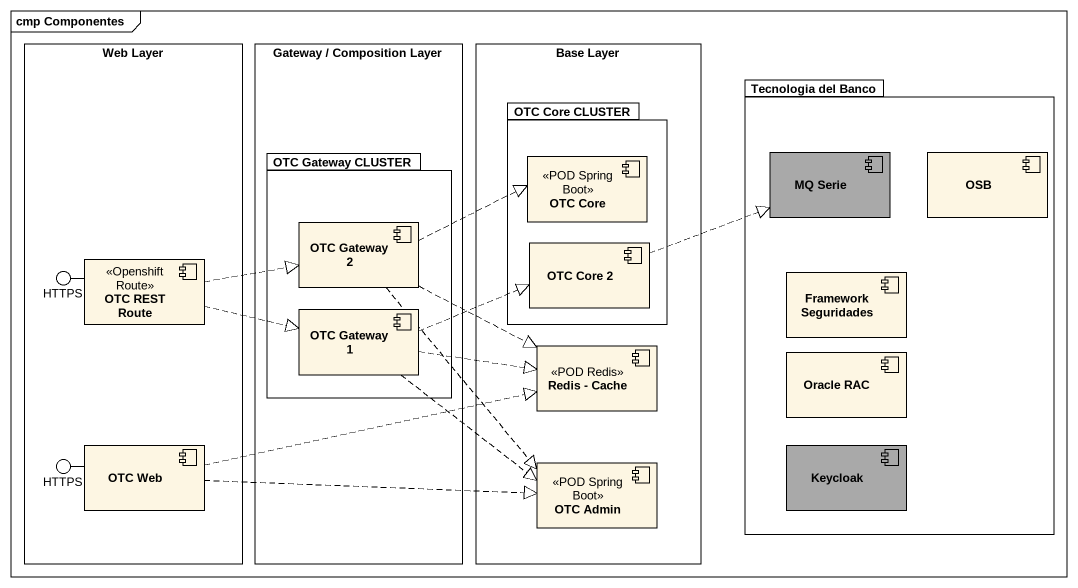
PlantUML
@startuml
mainframe cmp Componentes
rectangle "Web Layer" as Web_Layer {
  component "OTC REST Route" as OTC_REST_Route <<Openshift Route>>
  component "OTC Web" as OTC_Web
}
rectangle "Gateway / Composition Layer" as Gateway_Composition_Layer {
  package "OTC Gateway CLUSTER" as OTC_Gateway_CLUSTER {
    component "OTC Gateway 2" as OTC_Gateway_2
    component "OTC Gateway 1" as OTC_Gateway_1
  }
}
rectangle "Base Layer" as Base_Layer {
  package "OTC Core CLUSTER" as OTC_Core_CLUSTER {
    component "OTC Core" as OTC_Core <<POD Spring Boot>>
    component "OTC Core 2" as OTC_Core_2
  }
  component "Redis - Cache" as Redis_Cache <<POD Redis>>
  component "OTC Admin" as OTC_Admin <<POD Spring Boot>>
}
package "Tecnologia del Banco" as Tecnologia_del_Banco {
  component "MQ Serie" as MQ_Serie #A9A9A9
  component OSB
  component "Framework Seguridades" as Framework_Seguridades
  component "Oracle RAC" as Oracle_RAC
  component Keycloak #A9A9A9
}
() HTTPS
() "HTTPS" as HTTPS_2
OTC_REST_Route -left- HTTPS
OTC_Web -left- HTTPS_2
OTC_REST_Route .right.|> OTC_Gateway_2
OTC_REST_Route .right.|> OTC_Gateway_1
OTC_Gateway_2 .right.|> OTC_Core
OTC_Gateway_2 .right.|> Redis_Cache
OTC_Gateway_2 ..|> OTC_Admin
OTC_Core_2 .right.|> MQ_Serie
OTC_Gateway_1 .right.|> OTC_Core_2
OTC_Gateway_1 .right.|> Redis_Cache
OTC_Gateway_1 ..|> OTC_Admin
OTC_Web .right.|> Redis_Cache
OTC_Web .right.|> OTC_Admin
@enduml
